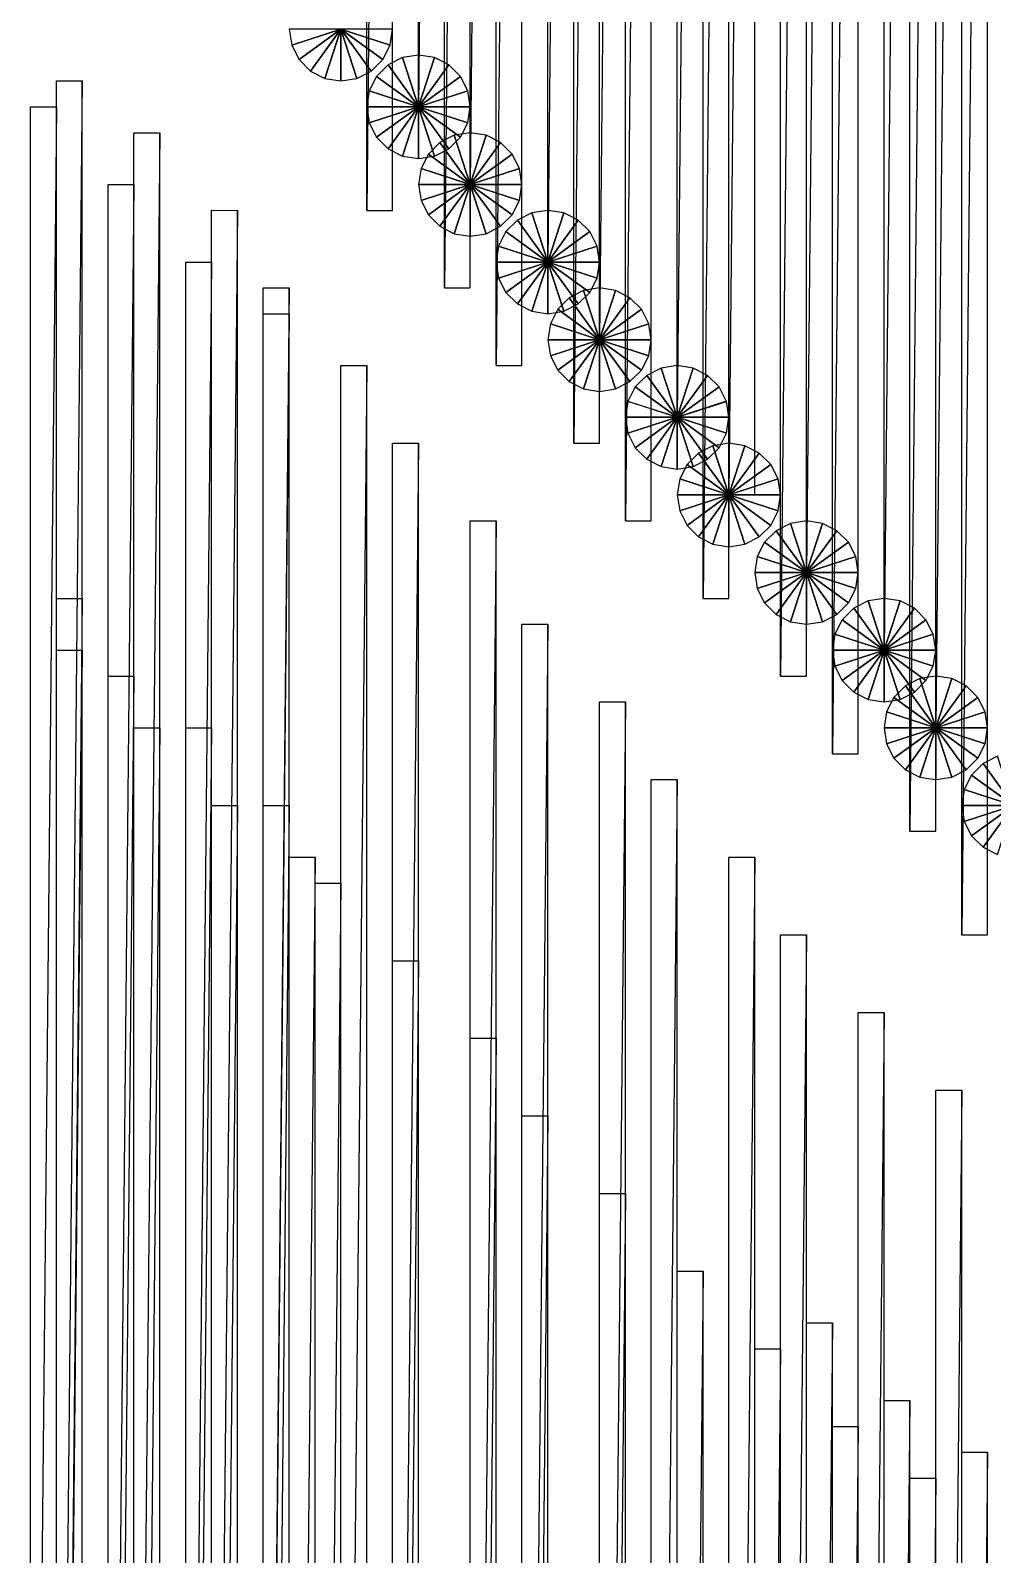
# Model space of a CAD drawing. Header units: metres. Extents: x -172 to 779, y -182 to 937.
# Drawn here: x 565 to 602.2, y 665 to 724 of the extents above; entities that cross this region are included whole.
import ezdxf

# ---------------------------------------------------------------- set-up
doc = ezdxf.new("R2010")
doc.units = ezdxf.units.M

msp = doc.modelspace()

# ---------------------------------------------------------------- linework, layer by layer
for points in [[(580, 721), (581, 721), (581, 822), (581.0001, 822.0001, 0.0001)], [(581, 822), (580, 721), (580, 822), (580.0001, 822.0001, 0.0001)], [(582, 718), (583, 718), (583, 819), (583.0001, 819.0001, 0.0001)], [(583, 819), (582, 718), (582, 819), (582.0001, 819.0001, 0.0001)], [(578, 717), (579, 717), (579, 818), (579.0001, 818.0001, 0.0001)], [(579, 818), (578, 717), (578, 818), (578.0001, 818.0001, 0.0001)], [(585, 715), (586, 715), (586, 816), (586.0001, 816.0001, 0.0001)], [(586, 816), (585, 715), (585, 816), (585.0001, 816.0001, 0.0001)], [(581, 714), (582, 714), (582, 815), (582.0001, 815.0001, 0.0001)], [(582, 815), (581, 714), (581, 815), (581.0001, 815.0001, 0.0001)], [(587, 712), (588, 712), (588, 813), (588.0001, 813.0001, 0.0001)], [(588, 813), (587, 712), (587, 813), (587.0001, 813.0001, 0.0001)], [(583, 711), (584, 711), (584, 812), (584.0001, 812.0001, 0.0001)], [(584, 812), (583, 711), (583, 812), (583.0001, 812.0001, 0.0001)], [(590, 709), (591, 709), (591, 810), (591.0001, 810.0001, 0.0001)], [(591, 810), (590, 709), (590, 810), (590.0001, 810.0001, 0.0001)], [(586, 708), (587, 708), (587, 809), (587.0001, 809.0001, 0.0001)], [(587, 809), (586, 708), (586, 809), (586.0001, 809.0001, 0.0001)], [(592, 706), (593, 706), (593, 807), (593.0001, 807.0001, 0.0001)], [(593, 807), (592, 706), (592, 807), (592.0001, 807.0001, 0.0001)], [(588, 705), (589, 705), (589, 806), (589.0001, 806.0001, 0.0001)], [(589, 806), (588, 705), (588, 806), (588.0001, 806.0001, 0.0001)], [(595, 703), (596, 703), (596, 804), (596.0001, 804.0001, 0.0001)], [(596, 804), (595, 703), (595, 804), (595.0001, 804.0001, 0.0001)], [(591, 702), (592, 702), (592, 803), (592.0001, 803.0001, 0.0001)], [(592, 803), (591, 702), (591, 803), (591.0001, 803.0001, 0.0001)], [(598, 700), (599, 700), (599, 801), (599.0001, 801.0001, 0.0001)], [(599, 801), (598, 700), (598, 801), (598.0001, 801.0001, 0.0001)], [(594, 699), (595, 699), (595, 800), (595.0001, 800.0001, 0.0001)], [(595, 800), (594, 699), (594, 800), (594.0001, 800.0001, 0.0001)], [(600, 697), (601, 697), (601, 798), (601.0001, 798.0001, 0.0001)], [(601, 798), (600, 697), (600, 798), (600.0001, 798.0001, 0.0001)], [(596, 696), (597, 696), (597, 797), (597.0001, 797.0001, 0.0001)], [(597, 797), (596, 696), (596, 797), (596.0001, 797.0001, 0.0001)], [(599, 693), (600, 693), (600, 794), (600.0001, 794.0001, 0.0001)], [(600, 794), (599, 693), (599, 794), (599.0001, 794.0001, 0.0001)], [(601, 689), (602, 689), (602, 790), (602.0001, 790.0001, 0.0001)], [(602, 790), (601, 689), (601, 790), (601.0001, 790.0001, 0.0001)], [(577, 724), (575, 724), (575.0979, 723.38196), (575.098, 723.3821, 0.0001)], [(577, 724), (575.0979, 723.38196), (575.38196, 722.8244), (575.3821, 722.8245, 0.0001)], [(577, 724), (575.38196, 722.8244), (575.8244, 722.38196), (575.8245, 722.3821, 0.0001)], [(577, 724), (575.8244, 722.38196), (576.38196, 722.0979), (576.3821, 722.098, 0.0001)], [(577, 724), (576.38196, 722.0979), (577, 722), (577.0001, 722.0001, 0.0001)], [(577, 724), (578.9021, 723.38196), (579, 724), (579.0001, 724.0001, 0.0001)], [(577, 724), (577, 722), (577.61804, 722.0979), (577.61816, 722.098, 0.0001)], [(577, 724), (577.61804, 722.0979), (578.1756, 722.38196), (578.1757, 722.3821, 0.0001)], [(577, 724), (578.1756, 722.38196), (578.61804, 722.8244), (578.61816, 722.8245, 0.0001)], [(577, 724), (578.61804, 722.8244), (578.9021, 723.38196), (578.9022, 723.3821, 0.0001)], [(580, 721), (579.38196, 722.9021), (578.8244, 722.61804), (578.8245, 722.61816, 0.0001)], [(580, 721), (580, 723), (579.38196, 722.9021), (579.3821, 722.9022, 0.0001)], [(580, 721), (580.61804, 722.9021), (580, 723), (580.0001, 723.0001, 0.0001)], [(580, 721), (581.1756, 722.61804), (580.61804, 722.9021), (580.61816, 722.9022, 0.0001)], [(580, 721), (578.38196, 722.1756), (578.0979, 721.61804), (578.098, 721.61816, 0.0001)], [(580, 721), (578.8244, 722.61804), (578.38196, 722.1756), (578.3821, 722.1757, 0.0001)], [(580, 721), (581.61804, 722.1756), (581.1756, 722.61804), (581.1757, 722.61816, 0.0001)], [(580, 721), (581.9021, 721.61804), (581.61804, 722.1756), (581.61816, 722.1757, 0.0001)], [(566, 621), (567, 621), (567, 722), (567.0001, 722.0001, 0.0001)], [(567, 722), (566, 621), (566, 722), (566.0001, 722.0001, 0.0001)], [(580, 721), (578.0979, 721.61804), (578, 721), (578.0001, 721.0001, 0.0001)], [(580, 721), (582, 721), (581.9021, 721.61804), (581.9022, 721.61816, 0.0001)], [(565, 620), (566, 620), (566, 721), (566.0001, 721.0001, 0.0001)], [(566, 721), (565, 620), (565, 721), (565.0001, 721.0001, 0.0001)], [(580, 721), (578, 721), (578.0979, 720.38196), (578.098, 720.3821, 0.0001)], [(580, 721), (578.0979, 720.38196), (578.38196, 719.8244), (578.3821, 719.8245, 0.0001)], [(580, 721), (578.38196, 719.8244), (578.8244, 719.38196), (578.8245, 719.3821, 0.0001)], [(580, 721), (578.8244, 719.38196), (579.38196, 719.0979), (579.3821, 719.098, 0.0001)], [(580, 721), (579.38196, 719.0979), (580, 719), (580.0001, 719.0001, 0.0001)], [(580, 721), (581.9021, 720.38196), (582, 721), (582.0001, 721.0001, 0.0001)], [(580, 721), (580, 719), (580.61804, 719.0979), (580.61816, 719.098, 0.0001)], [(580, 721), (580.61804, 719.0979), (581.1756, 719.38196), (581.1757, 719.3821, 0.0001)], [(580, 721), (581.1756, 719.38196), (581.61804, 719.8244), (581.61816, 719.8245, 0.0001)], [(580, 721), (581.61804, 719.8244), (581.9021, 720.38196), (581.9022, 720.3821, 0.0001)], [(569, 619), (570, 619), (570, 720), (570.0001, 720.0001, 0.0001)], [(570, 720), (569, 619), (569, 720), (569.0001, 720.0001, 0.0001)], [(582, 718), (581.38196, 719.9021), (580.8244, 719.61804), (580.8245, 719.61816, 0.0001)], [(582, 718), (582, 720), (581.38196, 719.9021), (581.3821, 719.9022, 0.0001)], [(582, 718), (582.61804, 719.9021), (582, 720), (582.0001, 720.0001, 0.0001)], [(582, 718), (583.1756, 719.61804), (582.61804, 719.9021), (582.61816, 719.9022, 0.0001)], [(582, 718), (580.8244, 719.61804), (580.38196, 719.1756), (580.3821, 719.1757, 0.0001)], [(582, 718), (583.61804, 719.1756), (583.1756, 719.61804), (583.1757, 719.61816, 0.0001)], [(582, 718), (580.0979, 718.61804), (580, 718), (580.0001, 718.0001, 0.0001)], [(582, 718), (580.38196, 719.1756), (580.0979, 718.61804), (580.098, 718.61816, 0.0001)], [(582, 718), (583.9021, 718.61804), (583.61804, 719.1756), (583.61816, 719.1757, 0.0001)], [(582, 718), (584, 718), (583.9021, 718.61804), (583.9022, 718.61816, 0.0001)], [(568, 617), (569, 617), (569, 718), (569.0001, 718.0001, 0.0001)], [(569, 718), (568, 617), (568, 718), (568.0001, 718.0001, 0.0001)], [(582, 718), (580, 718), (580.0979, 717.38196), (580.098, 717.3821, 0.0001)], [(582, 718), (580.0979, 717.38196), (580.38196, 716.8244), (580.3821, 716.8245, 0.0001)], [(582, 718), (580.38196, 716.8244), (580.8244, 716.38196), (580.8245, 716.3821, 0.0001)], [(582, 718), (580.8244, 716.38196), (581.38196, 716.0979), (581.3821, 716.098, 0.0001)], [(582, 718), (581.38196, 716.0979), (582, 716), (582.0001, 716.0001, 0.0001)], [(582, 718), (583.9021, 717.38196), (584, 718), (584.0001, 718.0001, 0.0001)], [(582, 718), (582, 716), (582.61804, 716.0979), (582.61816, 716.098, 0.0001)], [(582, 718), (582.61804, 716.0979), (583.1756, 716.38196), (583.1757, 716.3821, 0.0001)], [(582, 718), (583.1756, 716.38196), (583.61804, 716.8244), (583.61816, 716.8245, 0.0001)], [(582, 718), (583.61804, 716.8244), (583.9021, 717.38196), (583.9022, 717.3821, 0.0001)], [(572, 616), (573, 616), (573, 717), (573.0001, 717.0001, 0.0001)], [(573, 717), (572, 616), (572, 717), (572.0001, 717.0001, 0.0001)], [(585, 715), (584.38196, 716.9021), (583.8244, 716.61804), (583.8245, 716.61816, 0.0001)], [(585, 715), (585, 717), (584.38196, 716.9021), (584.3821, 716.9022, 0.0001)], [(585, 715), (585.61804, 716.9021), (585, 717), (585.0001, 717.0001, 0.0001)], [(585, 715), (586.1756, 716.61804), (585.61804, 716.9021), (585.61816, 716.9022, 0.0001)], [(585, 715), (583.8244, 716.61804), (583.38196, 716.1756), (583.3821, 716.1757, 0.0001)], [(585, 715), (586.61804, 716.1756), (586.1756, 716.61804), (586.1757, 716.61816, 0.0001)], [(585, 715), (583.38196, 716.1756), (583.0979, 715.61804), (583.098, 715.61816, 0.0001)], [(585, 715), (586.9021, 715.61804), (586.61804, 716.1756), (586.61816, 716.1757, 0.0001)], [(585, 715), (583.0979, 715.61804), (583, 715), (583.0001, 715.0001, 0.0001)], [(585, 715), (587, 715), (586.9021, 715.61804), (586.9022, 715.61816, 0.0001)], [(571, 614), (572, 614), (572, 715), (572.0001, 715.0001, 0.0001)], [(572, 715), (571, 614), (571, 715), (571.0001, 715.0001, 0.0001)], [(585, 715), (583, 715), (583.0979, 714.38196), (583.098, 714.3821, 0.0001)], [(585, 715), (583.0979, 714.38196), (583.38196, 713.8244), (583.3821, 713.8245, 0.0001)], [(585, 715), (583.38196, 713.8244), (583.8244, 713.38196), (583.8245, 713.3821, 0.0001)], [(585, 715), (583.8244, 713.38196), (584.38196, 713.0979), (584.3821, 713.098, 0.0001)], [(585, 715), (584.38196, 713.0979), (585, 713), (585.0001, 713.0001, 0.0001)], [(585, 715), (586.9021, 714.38196), (587, 715), (587.0001, 715.0001, 0.0001)], [(585, 715), (585, 713), (585.61804, 713.0979), (585.61816, 713.098, 0.0001)], [(585, 715), (585.61804, 713.0979), (586.1756, 713.38196), (586.1757, 713.3821, 0.0001)], [(585, 715), (586.1756, 713.38196), (586.61804, 713.8244), (586.61816, 713.8245, 0.0001)], [(585, 715), (586.61804, 713.8244), (586.9021, 714.38196), (586.9022, 714.3821, 0.0001)], [(574, 613), (575, 613), (575, 714), (575.0001, 714.0001, 0.0001)], [(575, 714), (574, 613), (574, 714), (574.0001, 714.0001, 0.0001)], [(587, 712), (586.38196, 713.9021), (585.8244, 713.61804), (585.8245, 713.61816, 0.0001)], [(587, 712), (587, 714), (586.38196, 713.9021), (586.3821, 713.9022, 0.0001)], [(587, 712), (587.61804, 713.9021), (587, 714), (587.0001, 714.0001, 0.0001)], [(587, 712), (588.1756, 713.61804), (587.61804, 713.9021), (587.61816, 713.9022, 0.0001)], [(587, 712), (585.8244, 713.61804), (585.38196, 713.1756), (585.3821, 713.1757, 0.0001)], [(587, 712), (588.61804, 713.1756), (588.1756, 713.61804), (588.1757, 713.61816, 0.0001)], [(574, 612), (575, 612), (575, 713), (575.0001, 713.0001, 0.0001)], [(575, 713), (574, 612), (574, 713), (574.0001, 713.0001, 0.0001)], [(587, 712), (585.38196, 713.1756), (585.0979, 712.61804), (585.098, 712.61816, 0.0001)], [(587, 712), (588.9021, 712.61804), (588.61804, 713.1756), (588.61816, 713.1757, 0.0001)], [(587, 712), (585.0979, 712.61804), (585, 712), (585.0001, 712.0001, 0.0001)], [(587, 712), (589, 712), (588.9021, 712.61804), (588.9022, 712.61816, 0.0001)], [(587, 712), (585, 712), (585.0979, 711.38196), (585.098, 711.3821, 0.0001)], [(587, 712), (585.0979, 711.38196), (585.38196, 710.8244), (585.3821, 710.8245, 0.0001)], [(587, 712), (585.38196, 710.8244), (585.8244, 710.38196), (585.8245, 710.3821, 0.0001)], [(587, 712), (585.8244, 710.38196), (586.38196, 710.0979), (586.3821, 710.098, 0.0001)], [(587, 712), (586.38196, 710.0979), (587, 710), (587.0001, 710.0001, 0.0001)], [(587, 712), (588.9021, 711.38196), (589, 712), (589.0001, 712.0001, 0.0001)], [(587, 712), (587, 710), (587.61804, 710.0979), (587.61816, 710.098, 0.0001)], [(587, 712), (587.61804, 710.0979), (588.1756, 710.38196), (588.1757, 710.3821, 0.0001)], [(587, 712), (588.1756, 710.38196), (588.61804, 710.8244), (588.61816, 710.8245, 0.0001)], [(587, 712), (588.61804, 710.8244), (588.9021, 711.38196), (588.9022, 711.3821, 0.0001)], [(577, 610), (578, 610), (578, 711), (578.0001, 711.0001, 0.0001)], [(578, 711), (577, 610), (577, 711), (577.0001, 711.0001, 0.0001)], [(590, 709), (590, 711), (589.38196, 710.9021), (589.3821, 710.9022, 0.0001)], [(590, 709), (590.61804, 710.9021), (590, 711), (590.0001, 711.0001, 0.0001)], [(590, 709), (588.8244, 710.61804), (588.38196, 710.1756), (588.3821, 710.1757, 0.0001)], [(590, 709), (589.38196, 710.9021), (588.8244, 710.61804), (588.8245, 710.61816, 0.0001)], [(590, 709), (591.1756, 710.61804), (590.61804, 710.9021), (590.61816, 710.9022, 0.0001)], [(590, 709), (591.61804, 710.1756), (591.1756, 710.61804), (591.1757, 710.61816, 0.0001)], [(590, 709), (588.38196, 710.1756), (588.0979, 709.61804), (588.098, 709.61816, 0.0001)], [(590, 709), (591.9021, 709.61804), (591.61804, 710.1756), (591.61816, 710.1757, 0.0001)], [(590, 709), (588.0979, 709.61804), (588, 709), (588.0001, 709.0001, 0.0001)], [(590, 709), (592, 709), (591.9021, 709.61804), (591.9022, 709.61816, 0.0001)], [(590, 709), (588, 709), (588.0979, 708.38196), (588.098, 708.3821, 0.0001)], [(590, 709), (588.0979, 708.38196), (588.38196, 707.8244), (588.3821, 707.8245, 0.0001)], [(590, 709), (588.38196, 707.8244), (588.8244, 707.38196), (588.8245, 707.3821, 0.0001)], [(590, 709), (588.8244, 707.38196), (589.38196, 707.0979), (589.3821, 707.098, 0.0001)], [(590, 709), (589.38196, 707.0979), (590, 707), (590.0001, 707.0001, 0.0001)], [(590, 709), (591.9021, 708.38196), (592, 709), (592.0001, 709.0001, 0.0001)], [(590, 709), (590, 707), (590.61804, 707.0979), (590.61816, 707.098, 0.0001)], [(590, 709), (590.61804, 707.0979), (591.1756, 707.38196), (591.1757, 707.3821, 0.0001)], [(590, 709), (591.1756, 707.38196), (591.61804, 707.8244), (591.61816, 707.8245, 0.0001)], [(590, 709), (591.61804, 707.8244), (591.9021, 708.38196), (591.9022, 708.3821, 0.0001)], [(579, 607), (580, 607), (580, 708), (580.0001, 708.0001, 0.0001)], [(580, 708), (579, 607), (579, 708), (579.0001, 708.0001, 0.0001)], [(592, 706), (590.8244, 707.61804), (590.38196, 707.1756), (590.3821, 707.1757, 0.0001)], [(592, 706), (591.38196, 707.9021), (590.8244, 707.61804), (590.8245, 707.61816, 0.0001)], [(592, 706), (592, 708), (591.38196, 707.9021), (591.3821, 707.9022, 0.0001)], [(592, 706), (592.61804, 707.9021), (592, 708), (592.0001, 708.0001, 0.0001)], [(592, 706), (593.1756, 707.61804), (592.61804, 707.9021), (592.61816, 707.9022, 0.0001)], [(592, 706), (593.61804, 707.1756), (593.1756, 707.61804), (593.1757, 707.61816, 0.0001)], [(592, 706), (590.38196, 707.1756), (590.0979, 706.61804), (590.098, 706.61816, 0.0001)], [(592, 706), (593.9021, 706.61804), (593.61804, 707.1756), (593.61816, 707.1757, 0.0001)], [(592, 706), (590.0979, 706.61804), (590, 706), (590.0001, 706.0001, 0.0001)], [(592, 706), (594, 706), (593.9021, 706.61804), (593.9022, 706.61816, 0.0001)], [(592, 706), (590, 706), (590.0979, 705.38196), (590.098, 705.3821, 0.0001)], [(592, 706), (590.0979, 705.38196), (590.38196, 704.8244), (590.3821, 704.8245, 0.0001)], [(592, 706), (590.38196, 704.8244), (590.8244, 704.38196), (590.8245, 704.3821, 0.0001)], [(592, 706), (590.8244, 704.38196), (591.38196, 704.0979), (591.3821, 704.098, 0.0001)], [(592, 706), (591.38196, 704.0979), (592, 704), (592.0001, 704.0001, 0.0001)], [(592, 706), (593.9021, 705.38196), (594, 706), (594.0001, 706.0001, 0.0001)], [(592, 706), (592, 704), (592.61804, 704.0979), (592.61816, 704.098, 0.0001)], [(592, 706), (592.61804, 704.0979), (593.1756, 704.38196), (593.1757, 704.3821, 0.0001)], [(592, 706), (593.1756, 704.38196), (593.61804, 704.8244), (593.61816, 704.8245, 0.0001)], [(592, 706), (593.61804, 704.8244), (593.9021, 705.38196), (593.9022, 705.3821, 0.0001)], [(582, 604), (583, 604), (583, 705), (583.0001, 705.0001, 0.0001)], [(583, 705), (582, 604), (582, 705), (582.0001, 705.0001, 0.0001)], [(595, 703), (593.8244, 704.61804), (593.38196, 704.1756), (593.3821, 704.1757, 0.0001)], [(595, 703), (594.38196, 704.9021), (593.8244, 704.61804), (593.8245, 704.61816, 0.0001)], [(595, 703), (595, 705), (594.38196, 704.9021), (594.3821, 704.9022, 0.0001)], [(595, 703), (595.61804, 704.9021), (595, 705), (595.0001, 705.0001, 0.0001)], [(595, 703), (596.1756, 704.61804), (595.61804, 704.9021), (595.61816, 704.9022, 0.0001)], [(595, 703), (596.61804, 704.1756), (596.1756, 704.61804), (596.1757, 704.61816, 0.0001)], [(595, 703), (593.38196, 704.1756), (593.0979, 703.61804), (593.098, 703.61816, 0.0001)], [(595, 703), (596.9021, 703.61804), (596.61804, 704.1756), (596.61816, 704.1757, 0.0001)], [(595, 703), (593.0979, 703.61804), (593, 703), (593.0001, 703.0001, 0.0001)], [(595, 703), (597, 703), (596.9021, 703.61804), (596.9022, 703.61816, 0.0001)], [(595, 703), (593, 703), (593.0979, 702.38196), (593.098, 702.3821, 0.0001)], [(595, 703), (593.0979, 702.38196), (593.38196, 701.8244), (593.3821, 701.8245, 0.0001)], [(595, 703), (593.38196, 701.8244), (593.8244, 701.38196), (593.8245, 701.3821, 0.0001)], [(595, 703), (593.8244, 701.38196), (594.38196, 701.0979), (594.3821, 701.098, 0.0001)], [(595, 703), (594.38196, 701.0979), (595, 701), (595.0001, 701.0001, 0.0001)], [(595, 703), (596.9021, 702.38196), (597, 703), (597.0001, 703.0001, 0.0001)], [(595, 703), (595, 701), (595.61804, 701.0979), (595.61816, 701.098, 0.0001)], [(595, 703), (595.61804, 701.0979), (596.1756, 701.38196), (596.1757, 701.3821, 0.0001)], [(595, 703), (596.1756, 701.38196), (596.61804, 701.8244), (596.61816, 701.8245, 0.0001)], [(595, 703), (596.61804, 701.8244), (596.9021, 702.38196), (596.9022, 702.3821, 0.0001)], [(566, 601), (567, 601), (567, 702), (567.0001, 702.0001, 0.0001)], [(567, 702), (566, 601), (566, 702), (566.0001, 702.0001, 0.0001)], [(598, 700), (596.8244, 701.61804), (596.38196, 701.1756), (596.3821, 701.1757, 0.0001)], [(598, 700), (597.38196, 701.9021), (596.8244, 701.61804), (596.8245, 701.61816, 0.0001)], [(598, 700), (598, 702), (597.38196, 701.9021), (597.3821, 701.9022, 0.0001)], [(598, 700), (598.61804, 701.9021), (598, 702), (598.0001, 702.0001, 0.0001)], [(598, 700), (599.1756, 701.61804), (598.61804, 701.9021), (598.61816, 701.9022, 0.0001)], [(598, 700), (599.61804, 701.1756), (599.1756, 701.61804), (599.1757, 701.61816, 0.0001)], [(584, 600), (585, 600), (585, 701), (585.0001, 701.0001, 0.0001)], [(585, 701), (584, 600), (584, 701), (584.0001, 701.0001, 0.0001)], [(598, 700), (596.38196, 701.1756), (596.0979, 700.61804), (596.098, 700.61816, 0.0001)], [(598, 700), (599.9021, 700.61804), (599.61804, 701.1756), (599.61816, 701.1757, 0.0001)], [(598, 700), (596.0979, 700.61804), (596, 700), (596.0001, 700.0001, 0.0001)], [(598, 700), (600, 700), (599.9021, 700.61804), (599.9022, 700.61816, 0.0001)], [(566, 599), (567, 599), (567, 700), (567.0001, 700.0001, 0.0001)], [(567, 700), (566, 599), (566, 700), (566.0001, 700.0001, 0.0001)], [(598, 700), (596, 700), (596.0979, 699.38196), (596.098, 699.3821, 0.0001)], [(598, 700), (596.0979, 699.38196), (596.38196, 698.8244), (596.3821, 698.8245, 0.0001)], [(598, 700), (596.38196, 698.8244), (596.8244, 698.38196), (596.8245, 698.3821, 0.0001)], [(598, 700), (596.8244, 698.38196), (597.38196, 698.0979), (597.3821, 698.098, 0.0001)], [(598, 700), (597.38196, 698.0979), (598, 698), (598.0001, 698.0001, 0.0001)], [(598, 700), (599.9021, 699.38196), (600, 700), (600.0001, 700.0001, 0.0001)], [(598, 700), (598, 698), (598.61804, 698.0979), (598.61816, 698.098, 0.0001)], [(598, 700), (598.61804, 698.0979), (599.1756, 698.38196), (599.1757, 698.3821, 0.0001)], [(598, 700), (599.1756, 698.38196), (599.61804, 698.8244), (599.61816, 698.8245, 0.0001)], [(598, 700), (599.61804, 698.8244), (599.9021, 699.38196), (599.9022, 699.3821, 0.0001)], [(568, 598), (569, 598), (569, 699), (569.0001, 699.0001, 0.0001)], [(569, 699), (568, 598), (568, 699), (568.0001, 699.0001, 0.0001)], [(600, 697), (598.8244, 698.61804), (598.38196, 698.1756), (598.3821, 698.1757, 0.0001)], [(600, 697), (599.38196, 698.9021), (598.8244, 698.61804), (598.8245, 698.61816, 0.0001)], [(600, 697), (600, 699), (599.38196, 698.9021), (599.3821, 698.9022, 0.0001)], [(600, 697), (600.61804, 698.9021), (600, 699), (600.0001, 699.0001, 0.0001)], [(600, 697), (601.1756, 698.61804), (600.61804, 698.9021), (600.61816, 698.9022, 0.0001)], [(600, 697), (601.61804, 698.1756), (601.1756, 698.61804), (601.1757, 698.61816, 0.0001)], [(587, 597), (588, 597), (588, 698), (588.0001, 698.0001, 0.0001)], [(588, 698), (587, 597), (587, 698), (587.0001, 698.0001, 0.0001)], [(600, 697), (598.38196, 698.1756), (598.0979, 697.61804), (598.098, 697.61816, 0.0001)], [(600, 697), (601.9021, 697.61804), (601.61804, 698.1756), (601.61816, 698.1757, 0.0001)], [(600, 697), (598.0979, 697.61804), (598, 697), (598.0001, 697.0001, 0.0001)], [(600, 697), (602, 697), (601.9021, 697.61804), (601.9022, 697.61816, 0.0001)], [(569, 596), (570, 596), (570, 697), (570.0001, 697.0001, 0.0001)], [(570, 697), (569, 596), (569, 697), (569.0001, 697.0001, 0.0001)], [(571, 596), (572, 596), (572, 697), (572.0001, 697.0001, 0.0001)], [(572, 697), (571, 596), (571, 697), (571.0001, 697.0001, 0.0001)], [(600, 697), (598, 697), (598.0979, 696.38196), (598.098, 696.3821, 0.0001)], [(600, 697), (598.0979, 696.38196), (598.38196, 695.8244), (598.3821, 695.8245, 0.0001)], [(600, 697), (598.38196, 695.8244), (598.8244, 695.38196), (598.8245, 695.3821, 0.0001)], [(600, 697), (598.8244, 695.38196), (599.38196, 695.0979), (599.3821, 695.098, 0.0001)], [(600, 697), (599.38196, 695.0979), (600, 695), (600.0001, 695.0001, 0.0001)], [(600, 697), (601.9021, 696.38196), (602, 697), (602.0001, 697.0001, 0.0001)], [(600, 697), (600, 695), (600.61804, 695.0979), (600.61816, 695.098, 0.0001)], [(600, 697), (600.61804, 695.0979), (601.1756, 695.38196), (601.1757, 695.3821, 0.0001)], [(600, 697), (601.1756, 695.38196), (601.61804, 695.8244), (601.61816, 695.8245, 0.0001)], [(600, 697), (601.61804, 695.8244), (601.9021, 696.38196), (601.9022, 696.3821, 0.0001)], [(603, 694), (602.38196, 695.9021), (601.8244, 695.61804), (601.8245, 695.61816, 0.0001)], [(603, 694), (601.38196, 695.1756), (601.0979, 694.61804), (601.098, 694.61816, 0.0001)], [(603, 694), (601.8244, 695.61804), (601.38196, 695.1756), (601.3821, 695.1757, 0.0001)], [(589, 594), (590, 594), (590, 695), (590.0001, 695.0001, 0.0001)], [(590, 695), (589, 594), (589, 695), (589.0001, 695.0001, 0.0001)], [(603, 694), (601.0979, 694.61804), (601, 694), (601.0001, 694.0001, 0.0001)], [(572, 593), (573, 593), (573, 694), (573.0001, 694.0001, 0.0001)], [(573, 694), (572, 593), (572, 694), (572.0001, 694.0001, 0.0001)], [(574, 593), (575, 593), (575, 694), (575.0001, 694.0001, 0.0001)], [(575, 694), (574, 593), (574, 694), (574.0001, 694.0001, 0.0001)], [(603, 694), (601, 694), (601.0979, 693.38196), (601.098, 693.3821, 0.0001)], [(603, 694), (601.0979, 693.38196), (601.38196, 692.8244), (601.3821, 692.8245, 0.0001)], [(603, 694), (601.38196, 692.8244), (601.8244, 692.38196), (601.8245, 692.3821, 0.0001)], [(603, 694), (601.8244, 692.38196), (602.38196, 692.0979), (602.3821, 692.098, 0.0001)], [(575, 591), (576, 591), (576, 692), (576.0001, 692.0001, 0.0001)], [(576, 692), (575, 591), (575, 692), (575.0001, 692.0001, 0.0001)], [(592, 591), (593, 591), (593, 692), (593.0001, 692.0001, 0.0001)], [(593, 692), (592, 591), (592, 692), (592.0001, 692.0001, 0.0001)], [(576, 590), (577, 590), (577, 691), (577.0001, 691.0001, 0.0001)], [(577, 691), (576, 590), (576, 691), (576.0001, 691.0001, 0.0001)], [(594, 588), (595, 588), (595, 689), (595.0001, 689.0001, 0.0001)], [(595, 689), (594, 588), (594, 689), (594.0001, 689.0001, 0.0001)], [(579, 587), (580, 587), (580, 688), (580.0001, 688.0001, 0.0001)], [(580, 688), (579, 587), (579, 688), (579.0001, 688.0001, 0.0001)], [(597, 585), (598, 585), (598, 686), (598.0001, 686.0001, 0.0001)], [(598, 686), (597, 585), (597, 686), (597.0001, 686.0001, 0.0001)], [(582, 584), (583, 584), (583, 685), (583.0001, 685.0001, 0.0001)], [(583, 685), (582, 584), (582, 685), (582.0001, 685.0001, 0.0001)], [(600, 582), (601, 582), (601, 683), (601.0001, 683.0001, 0.0001)], [(601, 683), (600, 582), (600, 683), (600.0001, 683.0001, 0.0001)], [(584, 581), (585, 581), (585, 682), (585.0001, 682.0001, 0.0001)], [(585, 682), (584, 581), (584, 682), (584.0001, 682.0001, 0.0001)], [(587, 578), (588, 578), (588, 679), (588.0001, 679.0001, 0.0001)], [(588, 679), (587, 578), (587, 679), (587.0001, 679.0001, 0.0001)], [(590, 575), (591, 575), (591, 676), (591.0001, 676.0001, 0.0001)], [(591, 676), (590, 575), (590, 676), (590.0001, 676.0001, 0.0001)], [(595, 573), (596, 573), (596, 674), (596.0001, 674.0001, 0.0001)], [(596, 674), (595, 573), (595, 674), (595.0001, 674.0001, 0.0001)], [(593, 572), (594, 572), (594, 673), (594.0001, 673.0001, 0.0001)], [(594, 673), (593, 572), (593, 673), (593.0001, 673.0001, 0.0001)], [(598, 570), (599, 570), (599, 671), (599.0001, 671.0001, 0.0001)], [(599, 671), (598, 570), (598, 671), (598.0001, 671.0001, 0.0001)], [(596, 569), (597, 569), (597, 670), (597.0001, 670.0001, 0.0001)], [(597, 670), (596, 569), (596, 670), (596.0001, 670.0001, 0.0001)], [(601, 568), (602, 568), (602, 669), (602.0001, 669.0001, 0.0001)], [(602, 669), (601, 568), (601, 669), (601.0001, 669.0001, 0.0001)], [(599, 567), (600, 567), (600, 668), (600.0001, 668.0001, 0.0001)], [(600, 668), (599, 567), (599, 668), (599.0001, 668.0001, 0.0001)]]:
    msp.add_3dface(points)

doc.saveas('drawing.dxf')
